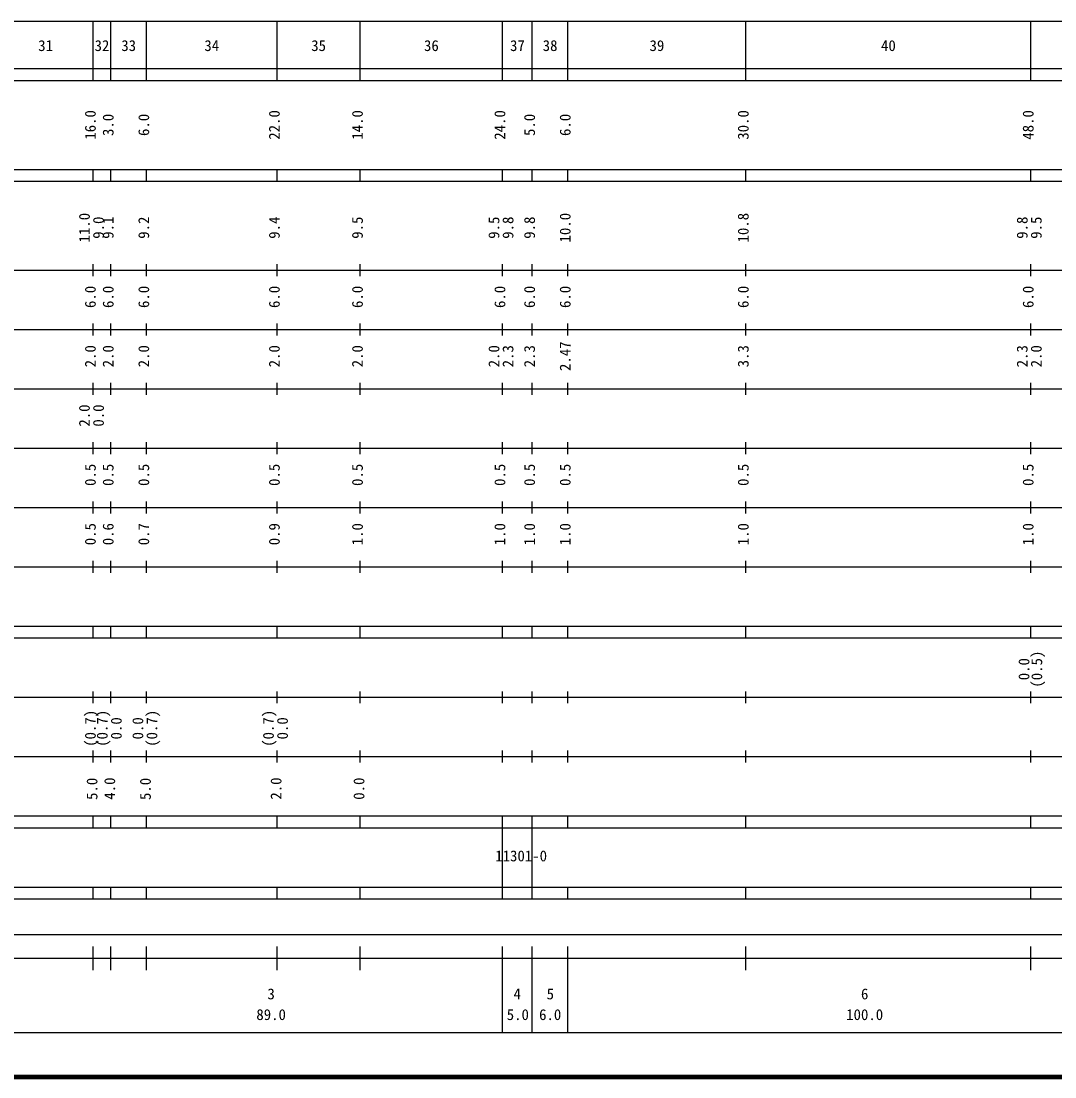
# Model space of a CAD drawing. Units: millimetres on the paper, enlarged 1000 times. Extents: x 40000 to 680000, y 20000 to 380000.
# Drawn here: x 275880 to 450046, y 20000 to 198000 of the extents above; entities that cross this region are included whole.
import ezdxf
from ezdxf.enums import TextEntityAlignment as Align

# ---------------------------------------------------------------- set-up
doc = ezdxf.new("R2010")
doc.units = ezdxf.units.MM
doc.header["$LTSCALE"] = 1000
doc.layers.add('M-TTL', color=2, linetype='Continuous', lineweight=140)
doc.layers.add('M-TTL-BAND', color=7, linetype='Continuous', lineweight=25)
doc.styles.add('ＭＳ ゴシック', font='')
doc.styles.get('ＭＳ ゴシック').set_extended_font_data('MS Gothic')

msp = doc.modelspace()

# ---------------------------------------------------------------- linework, layer by layer
at = {"layer": 'M-TTL'}
msp.add_line((40000, 20000), (680000, 20000), dxfattribs=at)
at = {"layer": 'M-TTL-BAND'}
for p, q in [((68000, 198000), (579000, 198000)), ((288000, 188000), (288000, 198000)), ((291000, 188000), (291000, 198000)), ((297000, 188000), (297000, 198000)), ((319000, 188000), (319000, 198000)), ((333000, 188000), (333000, 198000)), ((357000, 188000), (357000, 198000)), ((362000, 188000), (362000, 198000)), ((368000, 188000), (368000, 198000)), ((398000, 188000), (398000, 198000)), ((446000, 188000), (446000, 198000)), ((40000, 190000), (579000, 190000)), ((40000, 188000), (579000, 188000)), ((40000, 173000), (579000, 173000)), ((288000, 171000), (288000, 173000)), ((291000, 171000), (291000, 173000)), ((297000, 171000), (297000, 173000)), ((319000, 171000), (319000, 173000)), ((333000, 171000), (333000, 173000)), ((357000, 171000), (357000, 173000)), ((362000, 171000), (362000, 173000)), ((368000, 171000), (368000, 173000)), ((398000, 171000), (398000, 173000)), ((446000, 171000), (446000, 173000)), ((40000, 171000), (579000, 171000)), ((288000, 155000), (288000, 157000)), ((291000, 155000), (291000, 157000)), ((297000, 155000), (297000, 157000)), ((319000, 155000), (319000, 157000)), ((333000, 155000), (333000, 157000)), ((357000, 155000), (357000, 157000)), ((362000, 155000), (362000, 157000)), ((368000, 155000), (368000, 157000)), ((398000, 155000), (398000, 157000)), ((446000, 155000), (446000, 157000)), ((40000, 156000), (579000, 156000)), ((46000, 146000), (579000, 146000)), ((288000, 145000), (288000, 147000)), ((291000, 145000), (291000, 147000)), ((297000, 145000), (297000, 147000)), ((319000, 145000), (319000, 147000)), ((333000, 145000), (333000, 147000)), ((357000, 145000), (357000, 147000)), ((362000, 145000), (362000, 147000)), ((368000, 145000), (368000, 147000)), ((398000, 145000), (398000, 147000)), ((446000, 145000), (446000, 147000)), ((52000, 136000), (579000, 136000)), ((288000, 135000), (288000, 137000)), ((291000, 135000), (291000, 137000)), ((297000, 135000), (297000, 137000)), ((319000, 135000), (319000, 137000)), ((333000, 135000), (333000, 137000)), ((357000, 135000), (357000, 137000)), ((362000, 135000), (362000, 137000)), ((368000, 135000), (368000, 137000)), ((398000, 135000), (398000, 137000)), ((446000, 135000), (446000, 137000)), ((288000, 125000), (288000, 127000)), ((291000, 125000), (291000, 127000)), ((297000, 125000), (297000, 127000)), ((319000, 125000), (319000, 127000)), ((333000, 125000), (333000, 127000)), ((357000, 125000), (357000, 127000)), ((362000, 125000), (362000, 127000)), ((368000, 125000), (368000, 127000)), ((398000, 125000), (398000, 127000)), ((446000, 125000), (446000, 127000)), ((46000, 126000), (579000, 126000)), ((52000, 116000), (579000, 116000)), ((288000, 115000), (288000, 117000)), ((291000, 115000), (291000, 117000)), ((297000, 115000), (297000, 117000)), ((319000, 115000), (319000, 117000)), ((333000, 115000), (333000, 117000)), ((357000, 115000), (357000, 117000)), ((362000, 115000), (362000, 117000)), ((368000, 115000), (368000, 117000)), ((398000, 115000), (398000, 117000)), ((446000, 115000), (446000, 117000)), ((288000, 105000), (288000, 107000)), ((291000, 105000), (291000, 107000)), ((297000, 105000), (297000, 107000)), ((319000, 105000), (319000, 107000)), ((333000, 105000), (333000, 107000)), ((357000, 105000), (357000, 107000)), ((362000, 105000), (362000, 107000)), ((368000, 105000), (368000, 107000)), ((398000, 105000), (398000, 107000)), ((446000, 105000), (446000, 107000)), ((46000, 106000), (579000, 106000)), ((40000, 96000), (579000, 96000)), ((288000, 94000), (288000, 96000)), ((291000, 94000), (291000, 96000)), ((297000, 94000), (297000, 96000)), ((319000, 94000), (319000, 96000)), ((333000, 94000), (333000, 96000)), ((357000, 94000), (357000, 96000)), ((362000, 94000), (362000, 96000)), ((368000, 94000), (368000, 96000)), ((398000, 94000), (398000, 96000)), ((446000, 94000), (446000, 96000)), ((40000, 94000), (579000, 94000)), ((49000, 84000), (579000, 84000)), ((288000, 83000), (288000, 85000)), ((291000, 83000), (291000, 85000)), ((297000, 83000), (297000, 85000)), ((319000, 83000), (319000, 85000)), ((333000, 83000), (333000, 85000)), ((357000, 83000), (357000, 85000)), ((362000, 83000), (362000, 85000)), ((368000, 83000), (368000, 85000)), ((398000, 83000), (398000, 85000)), ((446000, 83000), (446000, 85000)), ((288000, 73000), (288000, 75000)), ((291000, 73000), (291000, 75000)), ((297000, 73000), (297000, 75000)), ((319000, 73000), (319000, 75000)), ((333000, 73000), (333000, 75000)), ((357000, 73000), (357000, 75000)), ((362000, 73000), (362000, 75000)), ((368000, 73000), (368000, 75000)), ((398000, 73000), (398000, 75000)), ((446000, 73000), (446000, 75000)), ((40000, 74000), (579000, 74000)), ((40000, 64000), (579000, 64000)), ((288000, 62000), (288000, 64000)), ((291000, 62000), (291000, 64000)), ((297000, 62000), (297000, 64000)), ((319000, 62000), (319000, 64000)), ((333000, 62000), (333000, 64000)), ((357000, 62000), (357000, 64000)), ((362000, 62000), (362000, 64000)), ((368000, 62000), (368000, 64000)), ((398000, 62000), (398000, 64000)), ((446000, 62000), (446000, 64000)), ((40000, 62000), (579000, 62000)), ((357000, 52000), (357000, 62000)), ((362000, 52000), (362000, 62000)), ((40000, 52000), (579000, 52000)), ((288000, 50000), (288000, 52000)), ((291000, 50000), (291000, 52000)), ((297000, 50000), (297000, 52000)), ((319000, 50000), (319000, 52000)), ((333000, 50000), (333000, 52000)), ((357000, 50000), (357000, 52000)), ((362000, 50000), (362000, 52000)), ((368000, 50000), (368000, 52000)), ((398000, 50000), (398000, 52000)), ((446000, 50000), (446000, 52000)), ((40000, 50000), (579000, 50000)), ((71000, 44000), (568000, 44000)), ((288000, 38000), (288000, 42000)), ((291000, 38000), (291000, 42000)), ((297000, 38000), (297000, 42000)), ((319000, 38000), (319000, 42000)), ((333000, 38000), (333000, 42000)), ((357000, 27500), (357000, 42000)), ((362000, 27500), (362000, 42000)), ((368000, 27500), (368000, 42000)), ((398000, 38000), (398000, 42000)), ((446000, 38000), (446000, 42000)), ((40000, 40000), (579000, 40000)), ((68000, 27500), (579000, 27500))]:
    msp.add_line(p, q, dxfattribs=at)

# ---------------------------------------------------------------- texts
at = {"layer": 'M-TTL-BAND', "style": 'ＭＳ ゴシック'}
for s, p in [('31', (280000, 192405)), ('32', (289500, 192405)), ('33', (294000, 192405)), ('34', (308000, 192405)), ('35', (326000, 192405)), ('36', (345000, 192405)), ('37', (359500, 192405)), ('38', (365000, 192405)), ('39', (383000, 192405)), ('40', (422000, 192405)), ('11301-0', (360121, 55792)), ('3', (318000, 32523)), ('4', (359461, 32523)), ('5', (365041, 32523)), ('6', (418000, 32523)), ('89.0', (318000, 29033)), ('5.0', (359566, 29033)), ('6.0', (365015, 29033)), ('100.0', (418000, 29033))]:
    msp.add_text(s, height=1833, dxfattribs=at).set_placement(p, align=Align.BOTTOM_CENTER)
for s, p in [('16.0', (289000, 180500)), ('3.0', (292000, 180500)), ('6.0', (298000, 180500)), ('22.0', (320000, 180500)), ('14.0', (334000, 180500)), ('24.0', (358000, 180500)), ('5.0', (363000, 180500)), ('6.0', (369000, 180500)), ('30.0', (399000, 180500)), ('48.0', (447000, 180500)), ('10.8', (399000, 163174)), ('11.0', (288000, 163174)), ('9.0', (290370, 163174)), ('9.1', (292000, 163174)), ('9.2', (298000, 163174)), ('9.4', (320000, 163174)), ('9.5', (334000, 163174)), ('9.5', (357000, 163174)), ('9.8', (359370, 163174)), ('9.8', (363000, 163174)), ('10.0', (369000, 163174)), ('9.8', (446000, 163174)), ('9.5', (448370, 163174)), ('6.0', (289000, 151500)), ('6.0', (292000, 151500)), ('6.0', (298000, 151500)), ('6.0', (320000, 151500)), ('6.0', (334000, 151500)), ('6.0', (358000, 151500)), ('6.0', (363000, 151500)), ('6.0', (369000, 151500)), ('6.0', (399000, 151500)), ('6.0', (447000, 151500)), ('2.0', (289000, 141500)), ('2.0', (292000, 141500)), ('2.0', (298000, 141500)), ('2.0', (320000, 141500)), ('2.0', (334000, 141500)), ('2.0', (357000, 141500)), ('2.3', (359370, 141500)), ('2.3', (363000, 141500)), ('2.47', (369000, 141500)), ('3.3', (399000, 141500)), ('2.3', (446000, 141500)), ('2.0', (448370, 141500)), ('2.0', (288000, 131500)), ('0.0', (290370, 131500)), ('0.5', (289000, 121500)), ('0.5', (292000, 121500)), ('0.5', (298000, 121500)), ('0.5', (320000, 121500)), ('0.5', (334000, 121500)), ('0.5', (358000, 121500)), ('0.5', (363000, 121500)), ('0.5', (369000, 121500)), ('0.5', (399000, 121500)), ('0.5', (447000, 121500)), ('0.5', (289000, 111500)), ('0.6', (292000, 111500)), ('0.7', (298000, 111500)), ('0.9', (320000, 111500)), ('1.0', (334000, 111500)), ('1.0', (358000, 111500)), ('1.0', (363000, 111500)), ('1.0', (369000, 111500)), ('1.0', (399000, 111500)), ('1.0', (447000, 111500)), ('(0.5)', (448456, 88740)), ('0.0', (446298, 88740)), ('(0.7)', (289000, 78764)), ('(0.7)', (291000, 78764)), ('0.0', (293370, 78764)), ('0.0', (297000, 78764)), ('(0.7)', (299370, 78764)), ('(0.7)', (319000, 78764)), ('0.0', (321370, 78764)), ('5.0', (289284, 68563)), ('4.0', (292268, 68604)), ('5.0', (298276, 68543)), ('2.0', (320287, 68614)), ('0.0', (334257, 68593))]:
    msp.add_text(s, height=1833, rotation=90, dxfattribs=at).set_placement(p, align=Align.BOTTOM_CENTER)

doc.saveas('drawing.dxf')
